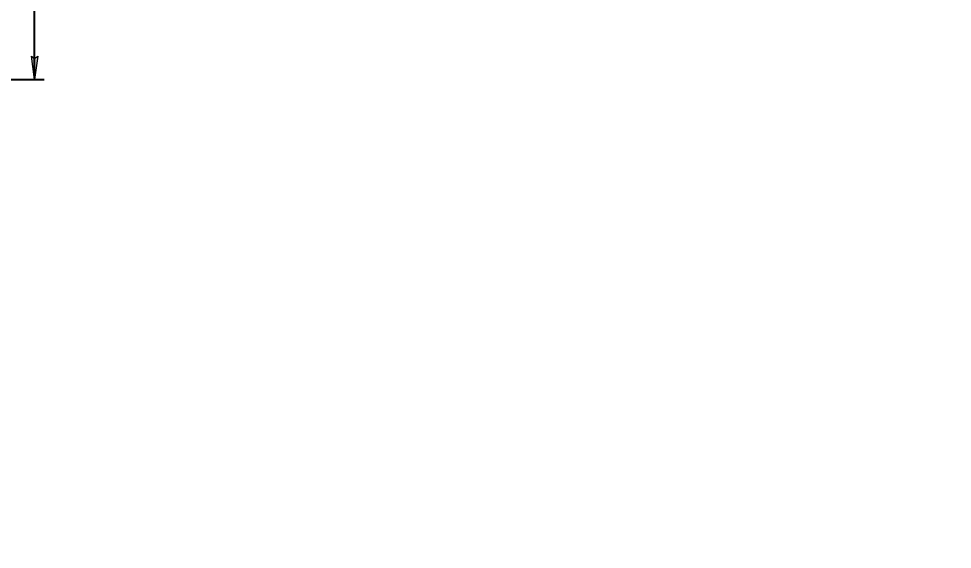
# Model space of a CAD drawing. Header units: millimetres. Extents: x 0 to 1680, y 0 to 594.
# Drawn here: x 229.1 to 428.5, y 0 to 113.4 of the extents above; entities that cross this region are included whole.
import ezdxf

# ---------------------------------------------------------------- set-up
doc = ezdxf.new("R2010")
doc.units = ezdxf.units.MM
doc.linetypes.add('K5LT_THIN', pattern=[0])
doc.layers.add('Системный слой', color=7, linetype='Continuous')
doc.styles.add('KDIMTEXTSTYLE', font='GOST_AU.SHX', dxfattribs={"width": 0.96, "oblique": 15, "height": 5})
doc.dimstyles.new('KDIMSTYLE (1.00)', dxfattribs={"dimtxt": 5, "dimasz": 1, "dimexe": 2, "dimexo": 0, "dimgap": 1, "dimtad": 1, "dimtxsty": 'KDIMTEXTSTYLE', "dimsah": 1, "dimcen": 0, "dimdle": 1, "dimadec": 0, "dimazin": 0, "dimtfac": 0.667, "dimtmove": 0, "dimatfit": 3, "dimfxl": 1, "dimtvp": 1, "dimtolj": 1, "dimtzin": 0, "dimarcsym": 0})

# ---------------------------------------------------------------- blocks, each defined once
blk = doc.blocks.new('KDIMARROW_01')
at = {"layer": 'Системный слой'}
blk.add_hatch(color=0, dxfattribs=at).paths.add_polyline_path([(0, 0), (-5, 0.66), (-4.5, 0), (-5, -0.66)])
at = {"layer": 'Системный слой', "color": 0, "linetype": 'K5LT_THIN', "lineweight": 18}
for p, q in [((-4.5, 0), (-5, 0.66)), ((-5, 0.66), (0, 0)), ((0, 0), (-5, -0.66)), ((-5, -0.66), (-4.5, 0)), ((0, 0), (-1, 0))]:
    blk.add_line(p, q, dxfattribs=at)

msp = doc.modelspace()

# ---------------------------------------------------------------- dimensions: what is measured, and where the dimension line sits
at = {"layer": 'Системный слой', "color": 7}
msp.add_linear_dim(base=(232.49512, 143.44292), p1=(213.07768, 100.35714), p2=(197.98974, 143.44292), angle=90, text='\\H5.0;\\W0.965;\\Q15;\\Q15;86\\Q15;\\H5.0;\\W0.965;\\Q15;\\X\\H5.0;\\W0.965;\\Q15;\\Q15;111\\X\\H5.0;\\W0.965;\\Q15;\\Q15;127', dimstyle='KDIMSTYLE (1.00)', override={"dimexo": 0, "dimblk1": 'KDIMARROW_01', "dimblk2": 'KDIMARROW_01', "dimse1": 0, "dimse2": 0, "dimclrt": 7, "dimtolj": 1}, dxfattribs=at).render()

doc.saveas('drawing.dxf')
